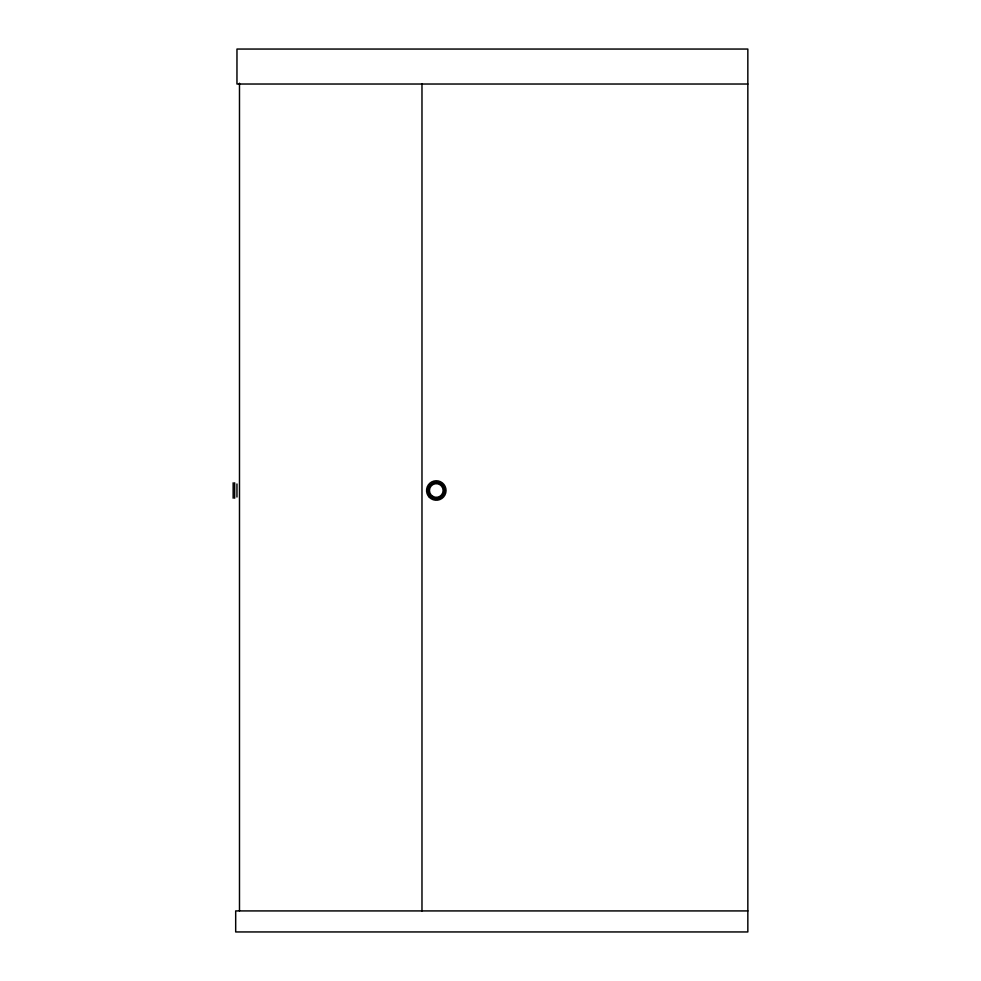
<?xml version="1.0" encoding="UTF-8"?>
<svg xmlns="http://www.w3.org/2000/svg" width="981" height="981" viewBox="0 0 981 981"><rect width="100%" height="100%" fill="white"/><g stroke="black" fill="none" stroke-linecap="round" stroke-linejoin="round"><path stroke-width="1.47" d="M747.841 84.023L236.961 84.023L236.973 49.05L747.841 49.05L747.841 931.95L235.685 931.95L235.685 910.92L747.841 910.92M421.977 84.023L421.977 910.92M239.487 83.213L239.487 910.92M236.961 483.989L236.961 497.011M234.68 482.787L234.68 498.213M233.159 482.787L233.159 498.213M430.451 496.349A8.265 8.265 0 0 0 444.283 492.646A8.265 8.265 0 0 0 434.166 482.517A8.265 8.265 0 0 0 430.451 496.349M432.879 496.423A6.842 6.842 0 0 0 443.142 490.5A6.842 6.842 0 0 0 432.879 484.577A6.842 6.842 0 0 0 432.879 496.423M429.42 497.379A9.736 9.736 0 0 0 445.705 493.014A9.736 9.736 0 0 0 433.786 481.095A9.736 9.736 0 0 0 429.42 497.379"/></g></svg>
